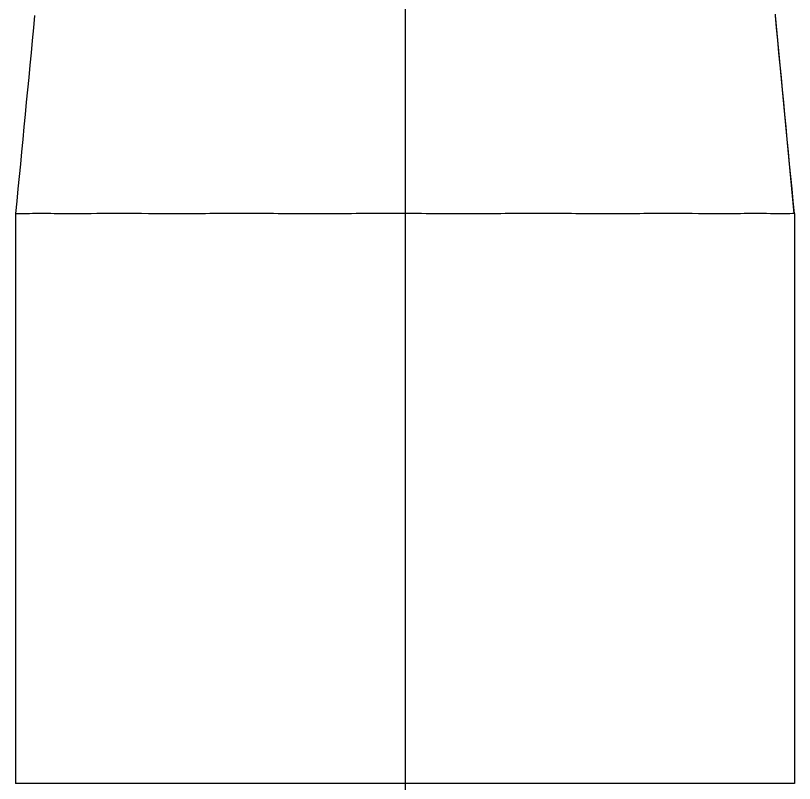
# Model space of a CAD drawing. Header units: millimetres. Extents: x 4900 to 5740, y 840 to 1434.
# Drawn here: x 5257.47 to 5265.67, y 959.83 to 967.92 of the extents above; entities that cross this region are included whole.
import ezdxf

# ---------------------------------------------------------------- set-up
doc = ezdxf.new("R2010")
doc.units = ezdxf.units.MM
doc.linetypes.add('CENTERX2', pattern=[101.6, 63.5, -12.7, 12.7, -12.7])
doc.layers.add('CENTER', color=1, linetype='CENTERX2')

msp = doc.modelspace()

# ---------------------------------------------------------------- linework, layer by layer
at = {"extrusion": (-1, 2.22045e-16, 2.96604e-13)}
for p, q in [((5265.474, 967.9155), (5265.4724, 967.932)), ((5265.6698, 965.8311), (5265.474, 967.9155)), ((5257.4734, 965.8307), (5257.4734, 959.8311)), ((5263.9718, 965.8294), (5263.9718, 965.8289)), ((5265.6734, 965.8307), (5265.6734, 959.8311)), ((5265.6734, 959.8311), (5257.4734, 959.8311))]:
    msp.add_line(p, q, dxfattribs=at)
for points in [[(5257.6727, 967.9155), (5257.6074, 967.2204), (5257.5409, 966.5255), (5257.4734, 965.8306)], [(5265.6733, 965.8307), (5265.6058, 966.5255), (5265.5393, 967.2205), (5265.474, 967.9155)]]:
    msp.add_open_spline(points, degree=3)
msp.add_open_spline([(5265.6698, 965.8311), (5265.6569, 965.8306), (5265.6092, 965.8274), (5265.4451, 965.829), (5265.33, 965.8319), (5265.0853, 965.8295), (5264.974, 965.8283), (5264.6908, 965.8287), (5264.5119, 965.8315), (5264.1181, 965.8307), (5263.904, 965.8283), (5263.4481, 965.8286), (5263.2091, 965.8313), (5262.7112, 965.8309), (5262.4533, 965.8284), (5261.9285, 965.8285), (5261.6648, 965.8311), (5261.1388, 965.8311), (5260.8772, 965.8285), (5260.3608, 965.8284), (5260.1095, 965.8309), (5259.6283, 965.8313), (5259.3994, 965.8286), (5258.9678, 965.8283), (5258.7679, 965.8307), (5258.405, 965.8315), (5258.243, 965.8287), (5257.9922, 965.8283), (5257.8959, 965.8295), (5257.6901, 965.8319), (5257.5994, 965.829), (5257.4963, 965.8276), (5257.4732, 965.8296), (5257.4733, 965.8306)], degree=3, knots=[0.00003, 0.00003, 0.00003, 0.00003, 0.092647, 0.092647, 0.18485, 0.18485, 0.246164, 0.246164, 0.324778, 0.324778, 0.403631, 0.403631, 0.481927, 0.481927, 0.560615, 0.560615, 0.638713, 0.638713, 0.716852, 0.716852, 0.795495, 0.795495, 0.873841, 0.873841, 0.952644, 0.952644, 1.031314, 1.031314, 1.092593, 1.092593, 1.184825, 1.184825, 1.260436, 1.260436, 1.260436, 1.260436])
at = {"layer": 'CENTER', "ltscale": 0.25}
msp.add_line((5261.5734, 1075.6312), (5261.5734, 959.1311), dxfattribs=at)

doc.saveas('drawing.dxf')
